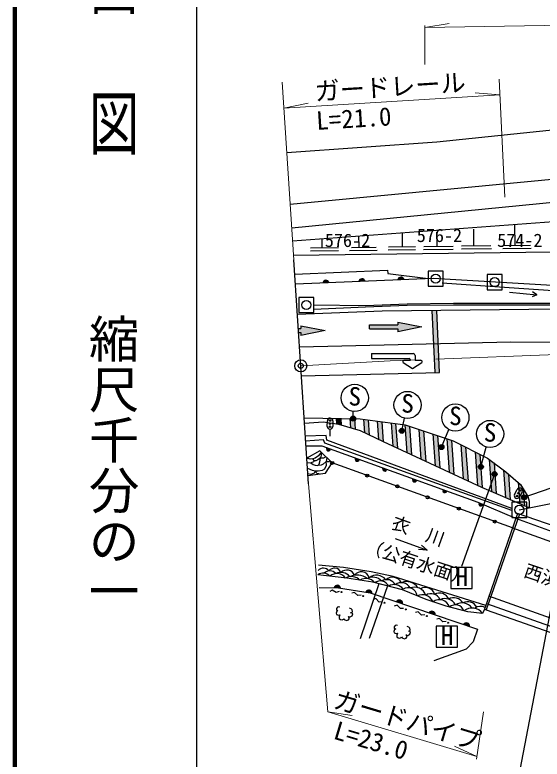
# Model space of a CAD drawing. Units: millimetres at full size, sheet at 1:1000; details may follow other scales. Extents: x 40000 to 680000, y 20000 to 380000.
# Drawn here: x 40000 to 92287, y 246826 to 320643 of the extents above; entities that cross this region are included whole.
import ezdxf
from ezdxf.enums import TextEntityAlignment as Align

# ---------------------------------------------------------------- set-up
doc = ezdxf.new("R2010")
doc.units = ezdxf.units.MM
doc.header["$LTSCALE"] = 1000
doc.header["$PDMODE"] = 32
doc.header["$PDSIZE"] = 500
doc.linetypes.add('CHAIN', pattern=[18.5, 12, -1.5, 3.5, -1.5])
for name, color, linetype, lineweight in [('M-BGD', 7, 'Continuous', 25), ('M-BGD-EXST', 7, 'Continuous', 25), ('M-BMK', 2, 'CHAIN', 13), ('M-BMK-OTRS', 5, 'Continuous', 25), ('M-BMK-ROW', 54, 'Continuous', 25), ('M-BMK-SRVR', 3, 'Continuous', 25), ('M-STR-HTXT', 7, 'Continuous', 13), ('M-STR-STR1', 1, 'Continuous', 25), ('M-STR-STRC', 7, 'Continuous', 25), ('M-TTL', 2, 'Continuous', 140), ('M-TTL-BAND', 7, 'Continuous', 25)]:
    doc.layers.add(name, color=color, linetype=linetype, lineweight=lineweight)
doc.layers.add('M-BMK-HTXT', color=7, linetype='Continuous')
doc.layers.add('M-OTRS', color=6, linetype='Continuous')
doc.styles.add('@ＭＳ ゴシック', font='')
doc.styles.add('ＭＳ ゴシック', font='')
doc.styles.get('@ＭＳ ゴシック').set_extended_font_data('@MS Gothic')
doc.styles.get('ＭＳ ゴシック').set_extended_font_data('MS Gothic')

msp = doc.modelspace()

# ---------------------------------------------------------------- hatches: boundary and pattern name
at = {"layer": 'M-BGD'}
for points in [[(77969, 294354), (78594, 294380, 0.84072)], [(70534, 294042), (71160, 294068, 0.84072)], [(74106, 294192), (74732, 294218, 0.84072)], [(71303, 277564), (70925, 277700, 0.4608), (71034, 277411, 0.4608)], [(74158, 276537), (73780, 276673, 0.4608), (73890, 276384, 0.4608)], [(76869, 275561), (76491, 275697, 0.4608), (76600, 275408, 0.4608)], [(79839, 274493), (79461, 274629, 0.4608), (79571, 274340, 0.4608)], [(82838, 273414), (82460, 273550, 0.4608), (82570, 273261, 0.4608)], [(86400, 272100), (86031, 272259, 0.4608), (86122, 271964, 0.4608)], [(71674, 263831), (72298, 263788, 0.84072)], [(74811, 263389), (75423, 263260, 0.84072)], [(77843, 262436), (78436, 262235, 0.84072)], [(81082, 261335), (81674, 261133, 0.84072)], [(84497, 260173), (85090, 259971, 0.84072)]]:
    msp.add_hatch(color=256, dxfattribs=at).paths.add_polyline_path(points)
at = {"layer": 'M-BGD-EXST'}
for points in [[(73321, 280483, 0.41421), (73660, 280383, 0.41421), (73760, 280722, 1)], [(78155, 279262, 0.41421), (78494, 279162, 0.41421), (78594, 279501, 1)], [(82081, 277662, 0.41421), (82420, 277562, 0.41421), (82520, 277901, 1)], [(85990, 275698, 0.41421), (86329, 275598, 0.41421), (86429, 275937, 1)], [(87345, 274968, 0.41421), (87684, 274868, 0.41421), (87784, 275207, 1)], [(90300, 272671, 0.41421), (90639, 272571, 0.41421), (90739, 272910, 1)]]:
    msp.add_hatch(color=256, dxfattribs=at).paths.add_polyline_path(points)
at = {"layer": 'M-STR-STRC'}
for points in [[(81840, 291330), (81390, 291325), (81541, 288036), (81991, 288047)], [(77974, 289894), (75162, 289894), (75162, 289497), (77974, 289497), (77974, 289222), (80371, 289695), (77974, 290169)], [(70759, 289327), (68362, 289801), (68362, 289526), (68111, 289526), (68137, 289129), (68362, 289129), (68362, 288854)], [(81991, 288047), (81541, 288036), (81612, 286496), (82061, 286513)], [(82061, 286513), (81612, 286496), (81673, 285158), (82123, 285168)], [(72310, 280621), (71859, 280627), (71900, 280056), (72127, 280023), (72358, 279954)], [(73665, 280601), (73214, 280607), (73281, 279678), (73742, 279541)], [(75027, 280483), (74572, 280545), (74669, 279193), (75136, 278972)], [(76394, 280295), (75939, 280357), (76070, 278529), (76538, 278308)], [(77761, 280107), (77306, 280170), (77471, 277875), (77938, 277658)], [(79134, 279837), (78713, 279976), (78673, 279982), (78872, 277225), (79338, 277008)], [(80521, 279379), (80059, 279532), (80272, 276575), (80739, 276358)], [(81907, 278922), (81445, 279074), (81672, 275925), (82139, 275709)], [(83294, 278464), (82832, 278616), (83073, 275275), (83539, 275059)], [(84696, 277786), (84228, 278023), (84473, 274625), (84940, 274409)], [(86101, 277076), (85633, 277313), (85873, 273975), (86302, 273776), (86340, 273760)], [(87518, 276200), (87041, 276559), (87271, 273359), (87737, 273159)], [(88951, 275098), (88705, 275306), (88472, 275482), (88668, 272758), (89134, 272558)], [(90409, 273649), (90148, 274080), (89912, 274281), (89954, 273698, -0.21724), (90182, 273687, -0.41421), (90300, 273316), (90047, 272828, -0.04623), (90020, 272785), (90065, 272157), (90531, 271957)], [(90300, 273316, 0.41421), (90182, 273687, 0.21724), (89954, 273698), (89986, 273251, -0.1975), (90008, 273199, -0.16036), (89993, 273154), (90020, 272785, 0.04623), (90047, 272828)]]:
    msp.add_hatch(color=256, dxfattribs=at).paths.add_polyline_path(points)
h = msp.add_hatch(color=256, dxfattribs=at)
edge = h.paths.add_edge_path()
edge.add_line((79186, 286455), (79186, 286355))
h = msp.add_hatch(color=256, dxfattribs=at)
edge = h.paths.add_edge_path()
edge.add_ellipse((90075, 273474), major_axis=(30.5, 68.5), ratio=1, start_angle=114.02258, end_angle=-65.97742)
h = msp.add_hatch(color=256, dxfattribs=at)
edge = h.paths.add_edge_path()
edge.add_ellipse((90075, 273474), major_axis=(30.5, 68.5), ratio=1, start_angle=114.02258, end_angle=-65.97742)

# ---------------------------------------------------------------- linework, layer by layer
at = {"layer": 'M-BGD'}
for p, q in [((67460, 299513), (136358, 306303)), ((89554, 299840), (89580, 297795)), ((78392, 299005), (78409, 297652)), ((81828, 299096), (81846, 297696)), ((85478, 299381), (85499, 297743)), ((70441, 298411), (70452, 297550)), ((74092, 298684), (74106, 297597)), ((69312, 297535), (72106, 297571)), ((73370, 297587), (75823, 297619)), ((77067, 297635), (79738, 297669)), ((80552, 297679), (83481, 297717)), ((84305, 297727), (87218, 297765)), ((88383, 297480), (91193, 297516)), ((88469, 297781), (91131, 297815)), ((69302, 297235), (72088, 297271)), ((73194, 297285), (75944, 297320)), ((77022, 297334), (79736, 297369)), ((80534, 297379), (83481, 297417)), ((84291, 297427), (87282, 297466)), ((91752, 292890), (91341, 293184)), ((77709, 268722), (80875, 267560)), ((80875, 267560), (80317, 268050)), ((80875, 267560), (80044, 267617)), ((76091, 264221), (74253, 258746)), ((76963, 263999), (75137, 258801))]:
    msp.add_line(p, q, dxfattribs=at)
for points in [[(66964, 306980), (81845, 308054), (135624, 313655)], [(315302, 312269), (305067, 305474), (299315, 301958), (293372, 299214), (288434, 297108), (284517, 296039), (279983, 295167), (278500, 294937), (275616, 294864), (253720, 294837), (235538, 294623), (218508, 294455), (175131, 294266), (149845, 293930), (122841, 293930), (96081, 293629), (81470, 294501), (67827, 293928)], [(315570, 311286), (308397, 306422), (298919, 300678), (290270, 296719), (288243, 295903), (283624, 294889), (279523, 294044), (266134, 293764), (243544, 293764), (221751, 293632), (202155, 293469), (186288, 293358), (168214, 293281), (148634, 293145), (138436, 293057), (115490, 292859), (100543, 292767), (96294, 293063), (89020, 293562), (82391, 294033)], [(135884, 308972), (98807, 304849), (67306, 301830)], [(124698, 301890), (108224, 301920), (94320, 300197), (67548, 298195)], [(67640, 296814), (95798, 297175), (108475, 299437), (125034, 301538)], [(90019, 271551), (120172, 277564), (120172, 280507), (146089, 280654), (177035, 281022), (210022, 281175), (216330, 281233), (237911, 281310), (253424, 281537), (265174, 281658), (267734, 281751), (272354, 282014), (275330, 282446), (277796, 282804), (282118, 283627), (286774, 284713), (291193, 285834), (295302, 287424), (297724, 288472), (316303, 282400), (318077, 289668), (321210, 296118)], [(67763, 294913), (76957, 295310), (76971, 294981), (80985, 294485)], [(89069, 293152), (91752, 292890), (91292, 292681)], [(69662, 291873), (74762, 291822), (78901, 291996), (83504, 292042), (90750, 292050), (96701, 292050), (100694, 291880), (106313, 291739), (109546, 291630), (114337, 291689), (122252, 291689), (126438, 291700), (133015, 291700)], [(69662, 291440), (74768, 291672), (78905, 291846), (83504, 291892), (90750, 291900), (96698, 291900), (100689, 291730), (106309, 291589), (109545, 291480), (114338, 291539), (122252, 291539), (126438, 291550), (133015, 291550)], [(89269, 271691), (70935, 278445), (70861, 278928), (68800, 278852)], [(89269, 271480), (70732, 278171), (70609, 278486), (68831, 278371)], [(89681, 270677), (85955, 272292), (70484, 277859), (68864, 277859)], [(89361, 269754), (71467, 276206), (70236, 277398), (68941, 276668)], [(70363, 277275), (70106, 276916), (69790, 276668), (69559, 276596), (69294, 276583), (68941, 276668)], [(70363, 277275), (70359, 276977), (70312, 276703), (70057, 276515), (69850, 276398), (69704, 276426), (69559, 276596)], [(70942, 276715), (70874, 276340), (70572, 276067), (70383, 275987), (70029, 275940), (70161, 276086), (70246, 276326), (70279, 276491), (70312, 276703), (70633, 276717), (70756, 276764), (70821, 276832)], [(69704, 276426), (69600, 276308), (69392, 276223), (68971, 276196)], [(69050, 274972), (70808, 275187), (71467, 276206)], [(69339, 276220), (69585, 276048), (69765, 275987), (70029, 275940)], [(70072, 275412), (70515, 275478), (70727, 275633), (70902, 275992), (70874, 276340), (71166, 276340), (71245, 276421)], [(69004, 275690), (69467, 275482), (69821, 275426), (70072, 275412)], [(69821, 275426), (69694, 275176), (69345, 275072), (69040, 275133)], [(70170, 275109), (69930, 275143), (69821, 275426)], [(86690, 262051), (77501, 264929), (75336, 265392), (72599, 265839), (70111, 266071)], [(86690, 262051), (86565, 261691), (86387, 261268), (84906, 261442), (82767, 261983), (80774, 262672), (78435, 263624), (75490, 264374), (72937, 264760), (70049, 265115)], [(70186, 263863), (72097, 263820), (75246, 263320), (85871, 259705), (85458, 258454), (84740, 257725), (81540, 256580)], [(72175, 263450), (71872, 263345), (71468, 263587), (71225, 263457)], [(74339, 263087), (74022, 263042), (73672, 263358), (73409, 263277)], [(76447, 262438), (76128, 262408), (75793, 262740), (75526, 262671)], [(78550, 261779), (78231, 261749), (77896, 262081), (77629, 262012)], [(72227, 261895), (72099, 261941), (71987, 261896), (71880, 261762), (71900, 261632), (71983, 261573), (72043, 261562), (71937, 261501), (71873, 261312), (71905, 261175), (72086, 261106), (72233, 261125), (72157, 260928), (72154, 260762), (72277, 260686), (72459, 260648), (72585, 260703), (72617, 260765), (72670, 260682), (72902, 260579), (73075, 260648), (73174, 260807), (73132, 260919), (73062, 260971), (73255, 260923), (73447, 261035), (73500, 261234), (73428, 261311), (73300, 261343), (73458, 261388), (73480, 261476), (73438, 261646), (73356, 261736), (73184, 261814)], [(80653, 261120), (80334, 261090), (79999, 261422), (79732, 261353)], [(82756, 260461), (82437, 260431), (82101, 260763), (81835, 260694)], [(77950, 260073), (77822, 260118), (77710, 260073), (77604, 259940), (77623, 259809), (77706, 259751), (77766, 259739), (77660, 259678), (77596, 259489), (77628, 259352), (77809, 259283), (77957, 259302), (77880, 259105), (77877, 258939), (78001, 258863), (78183, 258825), (78308, 258881), (78341, 258942), (78393, 258860), (78625, 258757), (78799, 258825), (78898, 258985), (78856, 259096), (78785, 259148), (78978, 259100), (79170, 259213), (79223, 259412), (79152, 259489), (79024, 259521), (79181, 259565), (79203, 259653), (79162, 259824), (79080, 259914), (78908, 259991)]]:
    msp.add_lwpolyline(points, dxfattribs=at)
for points in [[(80985, 293735), (82485, 293735), (82485, 295235), (80985, 295235)], [(86841, 293386), (88341, 293386), (88341, 294886), (86841, 294886)], [(68162, 291123), (69662, 291123), (69662, 292623), (68162, 292623)], [(89269, 270801), (90769, 270801), (90769, 272301), (89269, 272301)]]:
    msp.add_lwpolyline(points, close=True, dxfattribs=at)
for centre, radius in [((81735, 294485), 450), ((87591, 294136), 450), ((68912, 291873), 450), ((71467, 276206), 150), ((74937, 274955), 150), ((77929, 273876), 150), ((80933, 272792), 150), ((84028, 271676), 150), ((90019, 271551), 450), ((87596, 270390), 150), ((72404, 263398), 50), ((74553, 262991), 50), ((76656, 262332), 50), ((78759, 261673), 50), ((80862, 261014), 50), ((82965, 260355), 50)]:
    msp.add_circle(centre, radius, dxfattribs=at)
for centre, radius, start, end in [((78284, 294313), 318, 12.29577, 172.5135), ((70849, 294000), 318, 12.29577, 172.5135), ((74421, 294150), 318, 12.29577, 172.5135), ((71103, 277602), 203, 151.24972, 349.17311), ((73958, 276575), 203, 151.24972, 349.17311), ((76669, 275600), 203, 151.24972, 349.17311), ((79640, 274531), 203, 151.24972, 349.17311), ((82639, 273452), 203, 151.24972, 349.17311), ((86203, 272150), 203, 147.60781, 345.53119), ((70592, 265095), 676, 36.08153, 140.50916), ((71692, 265079), 691, 22.27057, 143.19531), ((70559, 264319), 945, 43.29439, 122.65885), ((71237, 264725), 774, 40.34109, 136.50324), ((71941, 264192), 1041, 34.17678, 131.77645), ((72331, 264175), 1166, 39.66162, 115.63506), ((72912, 264753), 827, 22.10373, 134.65172), ((73933, 263501), 1583, 51.04918, 116.41528), ((74345, 264590), 818, 16.12063, 144.60283), ((75863, 263873), 1194, 38.71459, 127.80234), ((73374, 263774), 1155, 43.39438, 119.72535), ((74807, 263630), 1109, 39.04881, 122.35547), ((75490, 263669), 1203, 42.58076, 117.86316), ((76213, 263532), 965, 27.0932, 124.33614), ((76886, 263637), 987, 29.62312, 121.07272), ((77446, 263862), 999, 27.61754, 130.62528), ((78331, 263363), 962, 26.93516, 127.61876), ((78850, 263096), 1334, 33.23902, 112.87548), ((71982, 263755), 318, 5.92989, 166.14762), ((75106, 263271), 318, 357.97155, 158.18928), ((77628, 263084), 1048, 34.41726, 122.10303), ((78988, 262908), 913, 7.73622, 122.78597), ((79618, 262686), 1194, 18.69096, 111.08713), ((80730, 262929), 924, 15.48528, 122.52263), ((80370, 261902), 1226, 25.47162, 112.93023), ((81286, 262305), 933, 20.591, 125.12911), ((82100, 262280), 1017, 23.73392, 118.18139), ((83552, 261856), 983, 28.08537, 122.00282), ((78122, 262284), 318, 351.10396, 151.32169), ((82101, 261582), 1053, 17.46871, 126.36932), ((82664, 261583), 1165, 27.67105, 115.68998), ((83696, 261239), 885, 19.73406, 131.89855), ((84350, 261134), 1186, 34.58109, 123.43789), ((84900, 261384), 1051, 29.69238, 117.2544), ((81361, 261182), 318, 351.10396, 151.32169), ((85327, 260495), 1313, 36.1067, 127.38499), ((86185, 261018), 961, 62.59326, 127.63117), ((84776, 260020), 318, 351.10396, 151.32169)]:
    msp.add_arc(centre, radius, start, end, dxfattribs=at)
at = {"layer": 'M-BGD-EXST'}
for p, q in [((73540, 280602), (73558, 281308)), ((78375, 279382), (78632, 280635)), ((82300, 277781), (83043, 279526)), ((86209, 275817), (86731, 277782)), ((87564, 275087), (84287, 265919)), ((90520, 272791), (95410, 274528)), ((85348, 265844), (83248, 265844)), ((83248, 265844), (83248, 263744)), ((85348, 263744), (85348, 265844)), ((83248, 263744), (85348, 263744)), ((83887, 260015), (81787, 260015)), ((81787, 260015), (81787, 257915)), ((83887, 257915), (83887, 260015)), ((81787, 257915), (83887, 257915))]:
    msp.add_line(p, q, dxfattribs=at)
for centre, radius in [((73705, 282650), 1350), ((78945, 281949), 1350), ((83686, 280712), 1350), ((73540, 280602), 250), ((87126, 279073), 1350), ((78375, 279382), 250), ((82300, 277781), 250), ((86209, 275817), 250), ((87564, 275087), 250), ((90520, 272791), 250)]:
    msp.add_circle(centre, radius, dxfattribs=at)
at = {"layer": 'M-BMK'}
for p, q in [((93735, 286957), (77222, 286329)), ((77222, 286329), (68349, 285838))]:
    msp.add_line(p, q, dxfattribs=at)
at = {"layer": 'M-BMK-OTRS'}
msp.add_line((69105, 274119), (67672, 296336), dxfattribs=at)
at = {"layer": 'M-BMK-ROW'}
msp.add_line((94857, 270794), (87691, 233210), dxfattribs=at)
at = {"layer": 'M-BMK-SRVR'}
msp.add_circle((68349, 285838), 600, dxfattribs=at)
at = {"layer": 'M-OTRS'}
msp.add_point((68349, 285838), dxfattribs=at)
at = {"layer": 'M-STR-HTXT'}
for p, q in [((80645, 319398), (83070, 319782)), ((80662, 315710), (80645, 319591)), ((67672, 296336), (66500, 313955)), ((88591, 302565), (88024, 314275)), ((88100, 312714), (66671, 311390)), ((88100, 312714), (85652, 312905)), ((66671, 311390), (69076, 311881)), ((71028, 251524), (73454, 251152)), ((85779, 246832), (86487, 251513)), ((85817, 247084), (83587, 248110))]:
    msp.add_line(p, q, dxfattribs=at)
for points in [[(80645, 319398), (122167, 320090), (172853, 320611), (231018, 320971), (275933, 321037)], [(69105, 274119), (71028, 251524), (85817, 247084)]]:
    msp.add_lwpolyline(points, dxfattribs=at)
at = {"layer": 'M-STR-STR1'}
for p, q in [((89860, 271193), (86565, 261691)), ((90049, 271127), (86754, 261626)), ((109586, 263530), (89681, 270677)), ((89361, 269754), (109260, 262623)), ((106857, 255915), (87013, 262985)), ((86768, 262276), (106591, 255172))]:
    msp.add_line(p, q, dxfattribs=at)
for points in [[(109854, 264280), (109666, 264347), (89860, 271193)], [(86565, 261691), (86754, 261626), (106430, 254724)]]:
    msp.add_lwpolyline(points, dxfattribs=at)
at = {"layer": 'M-STR-STRC'}
for p, q in [((81673, 285158), (81390, 291325)), ((82123, 285168), (81840, 291330)), ((77974, 290169), (80371, 289695)), ((77974, 290169), (77974, 289894)), ((68111, 289526), (68362, 289526)), ((68362, 289801), (70759, 289327)), ((68362, 289801), (68362, 289526)), ((75162, 289497), (75162, 289894)), ((75162, 289894), (77974, 289894)), ((75162, 289497), (77974, 289497)), ((80371, 289695), (77974, 289222)), ((77974, 289497), (77974, 289222)), ((68137, 289129), (68362, 289129)), ((70759, 289327), (68362, 288854)), ((68362, 289129), (68362, 288854)), ((75380, 287055), (79486, 287055)), ((75380, 287055), (75380, 286555)), ((75380, 286555), (79086, 286555)), ((79186, 286455), (79186, 286355)), ((79686, 286855), (79686, 286355)), ((78511, 286172), (79436, 285555)), ((79186, 286355), (78566, 286355)), ((79436, 285555), (80361, 286172)), ((80305, 286355), (79686, 286355)), ((68413, 284847), (82123, 285168)), ((71859, 280627), (71900, 280056)), ((72310, 280621), (72358, 279954)), ((73214, 280607), (73281, 279678)), ((73665, 280601), (73742, 279541)), ((74572, 280545), (74669, 279193)), ((70981, 279826), (70987, 280376)), ((71537, 280371), (71531, 279821)), ((75027, 280483), (75136, 278972)), ((75939, 280357), (76070, 278529)), ((76394, 280295), (76538, 278308)), ((77306, 280170), (77471, 277875)), ((77761, 280107), (77938, 277658)), ((78673, 279982), (78872, 277225)), ((79134, 279837), (79338, 277008)), ((71251, 279549), (71244, 278863)), ((80059, 279532), (80272, 276575)), ((80521, 279379), (80739, 276358)), ((81445, 279074), (81672, 275925)), ((81907, 278922), (82139, 275709)), ((82832, 278616), (83073, 275275)), ((83294, 278464), (83539, 275059)), ((84228, 278023), (84473, 274625)), ((84696, 277786), (84940, 274409)), ((85633, 277313), (85873, 273975)), ((86101, 277076), (86340, 273760)), ((87041, 276559), (87271, 273359)), ((87518, 276200), (87737, 273159)), ((88472, 275482), (88668, 272758)), ((88951, 275098), (89134, 272558)), ((89912, 274281), (90065, 272157)), ((89559, 273080), (89811, 273569)), ((90300, 273316), (90047, 272828)), ((90409, 273649), (90531, 271957))]:
    msp.add_line(p, q, dxfattribs=at)
for points in [[(316038, 309647), (302095, 301401), (294813, 297682), (290833, 296047), (286662, 294541), (282525, 293472), (277994, 292791), (271668, 292329), (261596, 292054), (244881, 291802), (228248, 291683), (210715, 291619), (187967, 291467), (169153, 291389), (142016, 291219), (124898, 291219), (110002, 291050), (93874, 291459), (76422, 291271), (68020, 290939)], [(68228, 287717), (89196, 288219), (102653, 288136), (104862, 288070)], [(68682, 280674), (74229, 280592), (78713, 279976), (83472, 278405), (86871, 276687), (88705, 275306), (90148, 274080), (90872, 272882), (91003, 272397), (91013, 271749)], [(91013, 271749), (86302, 273776), (76561, 278297), (74264, 279384), (72127, 280023), (70586, 280247), (68718, 280127)]]:
    msp.add_lwpolyline(points, dxfattribs=at)
for centre in [(71259, 279791), (71262, 280101), (71265, 280411), (89933, 273199), (90075, 273474), (89790, 272923)]:
    msp.add_circle(centre, 75, dxfattribs=at)
for centre, radius, start, end in [((79086, 286455), 100, 360, 90), ((79486, 286855), 200, 0.06435, 90), ((78566, 286255), 100, 90, 236.30993), ((80305, 286255), 100, 303.69007, 90), ((71262, 280373), 275, 89.44393, 179.44393), ((71262, 280373), 275, 359.44393, 89.44393), ((71256, 279824), 275, 179.44393, 269.44393), ((71256, 279824), 275, 269.44393, 359.44393), ((90055, 273442), 275, 62.65437, 152.65437), ((90055, 273442), 275, 332.65437, 62.65437), ((89803, 272954), 275, 152.65437, 242.65437), ((89803, 272954), 275, 242.65437, 332.65437)]:
    msp.add_arc(centre, radius, start, end, dxfattribs=at)
at = {"layer": 'M-TTL'}
msp.add_line((40000, 380000), (40000, 20000), dxfattribs=at)
at = {"layer": 'M-TTL-BAND'}
msp.add_line((58000, 370000), (58000, 20000), dxfattribs=at)

# ---------------------------------------------------------------- texts
at = {"layer": 'M-BGD', "style": 'ＭＳ ゴシック'}
for s, p in [('576-2', (79858, 297716)), ('576-2', (70742, 297227)), ('574-2', (87832, 297230))]:
    msp.add_text(s, height=1320, dxfattribs=at).set_placement(p, align=Align.BOTTOM_LEFT)
at = {"layer": 'M-BGD-EXST', "style": 'ＭＳ ゴシック'}
for p in [(73050, 281357), (78289, 280656), (83031, 279420), (86470, 277781)]:
    msp.add_text('S', height=1833, rotation=358.508, dxfattribs=at).set_placement(p, align=Align.BOTTOM_LEFT)
for p in [(83701, 263436), (82240, 257607)]:
    msp.add_text('H', height=1833, dxfattribs=at).set_placement(p, align=Align.BOTTOM_LEFT)
at = {"layer": 'M-BMK-HTXT', "style": 'ＭＳ ゴシック'}
for s, rotation, p in [('衣\u3000川', 340.153, (77096, 269376)), ('（公有水面）', 341.689, (74455, 267040)), ('西浜橋', 341.075, (90244, 264595))]:
    msp.add_text(s, height=1320, rotation=rotation, dxfattribs=at).set_placement(p, align=Align.BOTTOM_LEFT)
at = {"layer": 'M-STR-HTXT', "style": 'ＭＳ ゴシック'}
for s, rotation, p in [('ガードレール', 3.533, (69816, 311585)), ('L=21.0', 3.533, (69966, 308681)), ('ガードパイプ', 343.29, (71325, 251434)), ('L=23.0', 343.29, (71325, 248350))]:
    msp.add_text(s, height=1833, rotation=rotation, dxfattribs=at).set_placement(p, align=Align.BOTTOM_LEFT)
at = {"layer": 'M-TTL-BAND', "style": '@ＭＳ ゴシック', "width": 1.4}
msp.add_text('平  面  図', height=3666, rotation=270, dxfattribs=at).set_placement((49777, 306475), align=Align.MIDDLE_RIGHT)
at = {"layer": 'M-TTL-BAND', "style": '@ＭＳ ゴシック'}
msp.add_text('縮尺千分の一', height=3666, rotation=270, dxfattribs=at).set_placement((49777, 261030), align=Align.MIDDLE_RIGHT)

doc.saveas('drawing.dxf')
